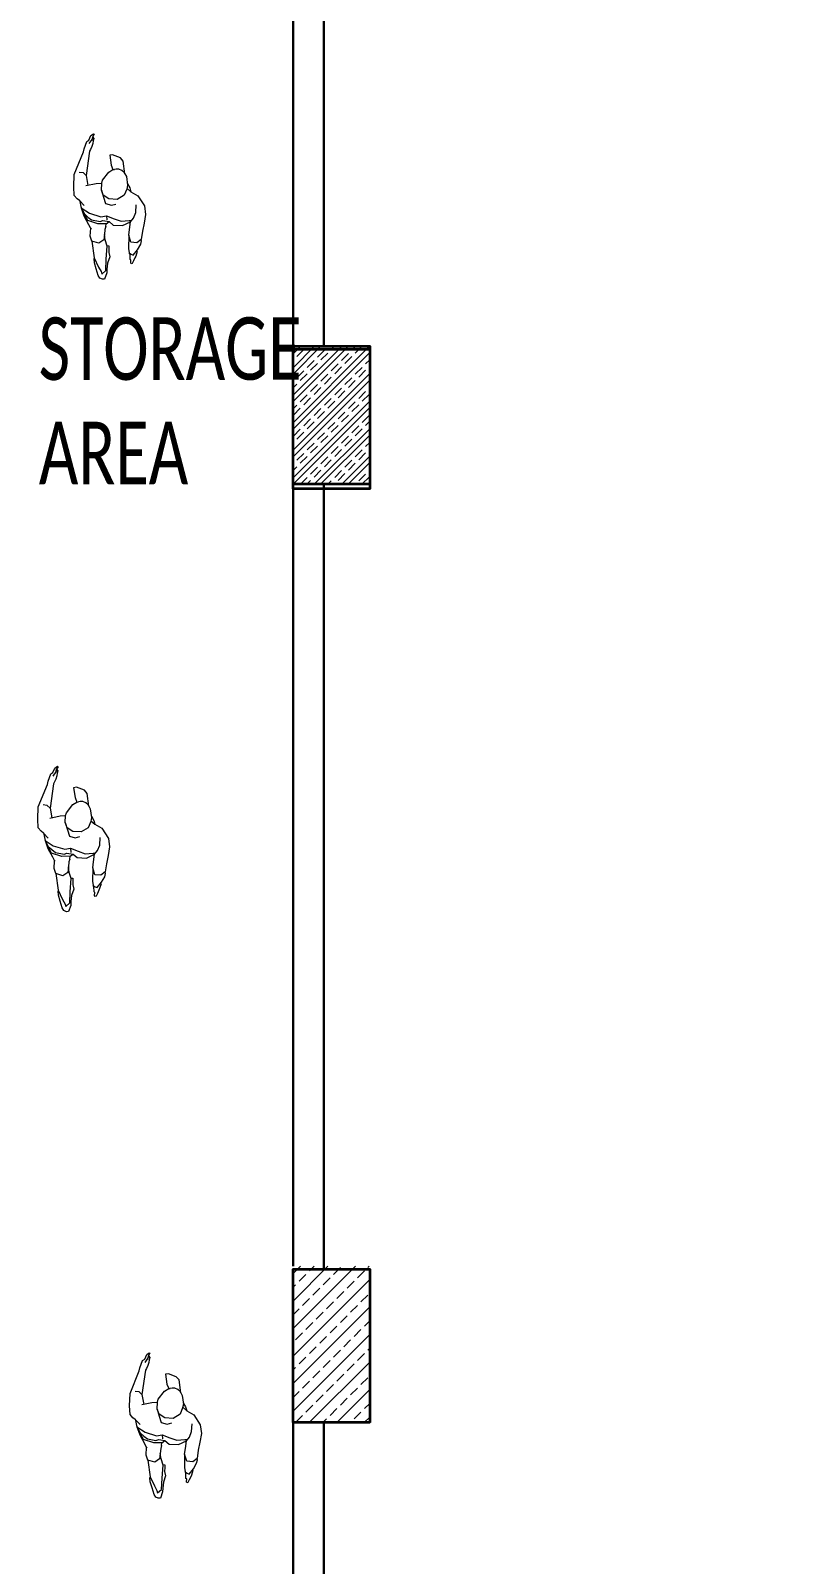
# Model space of a CAD drawing. Header units: millimetres. Extents: x -10496 to -5455, y -188 to 7293.
# Drawn here: x -9906 to -9403, y 2860 to 3860 of the extents above; entities that cross this region are included whole.
import ezdxf

# ---------------------------------------------------------------- set-up
doc = ezdxf.new("R2010")
doc.units = ezdxf.units.MM
for name, color, linetype, lineweight in [('00 KOLON TARARMA', 43, 'Continuous', 13), ('A-RCON-1', 8, 'Continuous', 5), ('GJC_duvar', 10, 'Continuous', 30), ('GJC_kolon', 87, 'Continuous', 35), ('GJC_ölçüler', 253, 'Continuous', 5)]:
    doc.layers.add(name, color=color, linetype=linetype, lineweight=lineweight)
doc.layers.add('GJC ALAN', color=2, linetype='Continuous')
doc.layers.add('GJC_yazı', color=11, linetype='Continuous')
doc.styles.add('Ölçü50', font='calibri.ttf', dxfattribs={"width": 0.7})

# ---------------------------------------------------------------- blocks, each defined once
blk = doc.blocks.new('rölöveteyit')
at = {"layer": '00 KOLON TARARMA'}
h = blk.add_hatch(dxfattribs=at)
h.set_pattern_fill('ANSI33', color=256, scale=2, angle=360, style=0)
h.set_pattern_definition([(45, (78636.961, -5924.581), (-8.980256, 8.980256), []), (45, (78645.941, -5924.581), (-8.980256, 8.980256), [6.35, -3.175])])
h.paths.add_polyline_path([(29417, -28675.7), (29367, -28675.7), (29367, -28777.7), (29417, -28777.7)])
at = {"layer": 'GJC_duvar'}
for points in [[(29367, -27674.5), (29367, -28075.7)], [(29387, -27685.7), (29387, -28075.7)], [(29367, -28165.7), (29367, -28675.7)], [(29387, -28168.7), (29387, -28365.5)], [(29387, -28365.5), (29387, -28675.7)], [(29367, -28777.7), (29367, -29285.7)], [(29387, -28777.7), (29387, -29273.7)]]:
    blk.add_lwpolyline(points, dxfattribs=at)
at = {"layer": 'GJC_kolon'}
for points in [[(29367.1, -28077.7), (29417.1, -28077.7), (29417.1, -28168.7), (29367.1, -28168.7), (29367.1, -28077.7)], [(29367.1, -28077.7), (29417.1, -28077.7), (29417.1, -28168.7), (29367.1, -28168.7), (29367.1, -28077.7)], [(29417, -28777.7), (29367, -28777.7), (29367, -28677.7), (29417, -28677.7), (29417, -28777.7)]]:
    blk.add_lwpolyline(points, dxfattribs=at)
blk = doc.blocks.new('ADSAFDF')
for p, q in [((21215.5, -21274.9), (21219.5, -21274.3)), ((21222.7, -21274.6), (21216.4, -21276.6)), ((21219.5, -21274.3), (21222.2, -21274.4)), ((21233.7, -21274.4), (21222.7, -21274.6)), ((21231.7, -21278.8), (21233.7, -21274.4)), ((21233.7, -21274.4), (21237.1, -21273.8)), ((21233.7, -21274.4), (21233.7, -21274.4)), ((21237.1, -21273.8), (21242.1, -21274.7)), ((21242.6, -21274.4), (21241.7, -21275.1)), ((21244.8, -21273.7), (21242.6, -21274.4)), ((21244.3, -21279.8), (21247.3, -21273.4)), ((21250.7, -21271.4), (21244.8, -21273.7)), ((21247.3, -21273.4), (21256.1, -21270.2)), ((21249.6, -21273.9), (21247.4, -21276)), ((21251.9, -21271.8), (21249.6, -21273.9)), ((21256.1, -21270.2), (21250.7, -21271.4)), ((21256.1, -21270.2), (21251.9, -21271.8)), ((21256.1, -21270.2), (21251.9, -21275.1)), ((21261.2, -21269.8), (21256.1, -21270.2)), ((21256.1, -21270.2), (21256.1, -21270.2)), ((21257.3, -21272.4), (21261, -21269.8)), ((21261, -21269.8), (21262.3, -21268.4)), ((21262.3, -21268.4), (21264.7, -21266.8)), ((21264.7, -21266.8), (21270.4, -21267.2)), ((21270.4, -21267.2), (21278.3, -21268.6)), ((21278.8, -21274.4), (21276.6, -21276.2)), ((21278.3, -21268.6), (21292.1, -21276.4)), ((21279.4, -21272), (21278.8, -21274.4)), ((21208.1, -21279.5), (21208.2, -21278.1)), ((21211.9, -21281.4), (21208.1, -21279.5)), ((21208.2, -21278.1), (21209.1, -21276.5)), ((21209.1, -21276.5), (21211, -21275.7)), ((21211, -21275.7), (21215.5, -21274.9)), ((21213.2, -21277.8), (21211.6, -21278.1)), ((21211.6, -21278.1), (21213.6, -21281)), ((21214.4, -21281.8), (21211.9, -21281.4)), ((21216.4, -21276.6), (21213.2, -21277.8)), ((21213.6, -21281), (21220.8, -21282.2)), ((21218.2, -21282.7), (21214.4, -21281.8)), ((21222.1, -21284.7), (21218.2, -21282.7)), ((21220.8, -21282.2), (21229.2, -21283.9)), ((21225, -21284.4), (21222.1, -21284.7)), ((21227.4, -21284.8), (21225, -21284.4)), ((21229.3, -21285.1), (21227.4, -21284.8)), ((21229.2, -21283.9), (21233.4, -21283.2)), ((21229.5, -21283.9), (21229.3, -21285.1)), ((21233.5, -21282.2), (21231.7, -21278.8)), ((21233.4, -21283.2), (21237, -21283.1)), ((21237, -21283.1), (21233.5, -21282.2)), ((21240.2, -21283.8), (21237, -21283.1)), ((21242, -21284.6), (21240.2, -21283.8)), ((21242, -21284.6), (21243.7, -21285.1)), ((21243.7, -21285.1), (21244.3, -21279.8)), ((21246.1, -21283.3), (21244.9, -21287.2)), ((21247.4, -21276), (21245.7, -21281.4)), ((21245.7, -21281.4), (21246.1, -21283.3)), ((21251.9, -21275.1), (21248.7, -21282.2)), ((21248.7, -21282.2), (21248.9, -21285.9)), ((21265.9, -21284.8), (21261.1, -21285.6)), ((21262.4, -21285.6), (21265.9, -21284.8)), ((21265.9, -21284.8), (21270.4, -21285.6)), ((21270.1, -21275.2), (21270.7, -21282)), ((21276.6, -21276.2), (21270.1, -21276.5)), ((21270.7, -21282), (21270.4, -21285.6)), ((21292, -21280.4), (21276.6, -21276.2)), ((21293.1, -21281.2), (21292, -21280.4)), ((21292.1, -21276.4), (21294.1, -21277.1)), ((21294.9, -21282.3), (21293.1, -21281.2)), ((21294.1, -21277.1), (21298.6, -21279.4)), ((21296.8, -21283.2), (21294.9, -21282.3)), ((21298.5, -21283.7), (21296.8, -21283.2)), ((21297, -21280.9), (21299.5, -21283)), ((21300, -21284.3), (21298.5, -21283.7)), ((21298.6, -21279.4), (21299.3, -21280.9)), ((21301, -21283.4), (21298.9, -21282.7)), ((21299.3, -21280.9), (21302, -21282.6)), ((21299.5, -21283), (21300.9, -21283.8)), ((21300.9, -21283.8), (21300, -21284.3)), ((21302.6, -21284.8), (21301, -21283.4)), ((21302, -21282.6), (21303, -21284.4)), ((21303, -21284.4), (21302.6, -21284.8)), ((21242.3, -21289.6), (21241.2, -21295.6)), ((21244.9, -21287.2), (21242.3, -21289.6)), ((21243.7, -21285.1), (21244.9, -21287.2)), ((21246.3, -21290.7), (21244.1, -21295)), ((21248.9, -21285.9), (21246.2, -21285.8)), ((21248.9, -21285.9), (21246.3, -21290.7)), ((21256.9, -21286.3), (21255.3, -21290)), ((21255.3, -21290), (21255.7, -21293.1)), ((21261.1, -21285.6), (21256.9, -21286.3)), ((21258.6, -21294.3), (21259.6, -21289)), ((21260.7, -21299.2), (21258.6, -21294.3)), ((21259.6, -21289), (21262.4, -21285.6)), ((21270.4, -21285.6), (21272.2, -21286.3)), ((21270.4, -21285.6), (21272.2, -21286.3)), ((21272.2, -21286.3), (21276.9, -21291.1)), ((21276.9, -21291.1), (21278.2, -21294)), ((21281.3, -21293.2), (21278.2, -21294)), ((21278.2, -21294), (21278.2, -21295)), ((21287.8, -21293.1), (21281.3, -21293.2)), ((21287.8, -21295), (21287.8, -21293.1)), ((21215.7, -21297.9), (21216.4, -21297.7)), ((21215.8, -21298.6), (21215.7, -21297.9)), ((21217.4, -21299.6), (21215.8, -21298.6)), ((21216.4, -21297.7), (21218.3, -21298.1)), ((21219.3, -21300.9), (21217.4, -21299.6)), ((21218.3, -21298.1), (21218.7, -21297.6)), ((21218.7, -21297.6), (21222.1, -21298)), ((21220.4, -21301.5), (21219.3, -21300.9)), ((21223.3, -21302.8), (21220.4, -21301.5)), ((21221.9, -21298.8), (21221.2, -21300)), ((21221.2, -21300), (21224.3, -21303.3)), ((21223, -21297.6), (21221.9, -21298.8)), ((21222.1, -21298), (21223, -21297.6)), ((21225.8, -21297.5), (21223, -21297.6)), ((21224.3, -21303.3), (21227.6, -21305.8)), ((21234.4, -21298.8), (21225.8, -21297.5)), ((21228.9, -21303.4), (21229.7, -21299.6)), ((21230.7, -21306.5), (21228.9, -21303.4)), ((21229.7, -21299.6), (21234.4, -21298.8)), ((21234.4, -21298.8), (21238.1, -21299.8)), ((21238.1, -21299.8), (21243, -21301.1)), ((21241.2, -21295.6), (21243, -21301.1)), ((21243, -21301.1), (21245.1, -21303.3)), ((21243.9, -21300.2), (21243.7, -21301.5)), ((21244.1, -21295), (21243.9, -21300.2)), ((21245.1, -21303.3), (21248.5, -21305.2)), ((21262.4, -21303.8), (21259.2, -21308)), ((21264.5, -21301.3), (21260.7, -21299.2)), ((21265, -21301.5), (21262.4, -21303.8)), ((21265, -21303.4), (21262.4, -21303.8)), ((21267, -21302.2), (21264.5, -21301.3)), ((21267.8, -21302.2), (21265, -21303.4)), ((21272.7, -21302.1), (21267, -21302.2)), ((21274.5, -21301.4), (21272.7, -21302.1)), ((21274.5, -21301.4), (21275.4, -21301.1)), ((21274.5, -21301.4), (21282.9, -21301.4)), ((21275.4, -21301.1), (21276.9, -21299.7)), ((21276.9, -21299.7), (21278, -21297.9)), ((21278, -21297.9), (21278.3, -21296.2)), ((21278.3, -21296.2), (21278.2, -21295)), ((21282.9, -21301.4), (21285.2, -21299.8)), ((21285.2, -21299.8), (21287.8, -21295)), ((21227.6, -21305.8), (21229.7, -21306.6)), ((21229.7, -21306.6), (21230.7, -21306.5)), ((21235.9, -21307.9), (21230.7, -21306.5)), ((21241, -21309.7), (21235.9, -21307.9)), ((21246.5, -21311.4), (21241, -21309.7)), ((21252.1, -21311.3), (21246.5, -21311.4)), ((21248.5, -21305.2), (21253.4, -21306.1)), ((21259.2, -21308), (21252.1, -21311.3))]:
    blk.add_line(p, q)

msp = doc.modelspace()

# ---------------------------------------------------------------- hatches: boundary and pattern name
at = {"layer": '00 KOLON TARARMA'}
h = msp.add_hatch(dxfattribs=at)
h.set_pattern_fill('ANSI33', color=256, scale=2, angle=360, style=0)
h.set_pattern_definition([(45, (39275.049, 23895.473), (-8.980256, 8.980256), []), (45, (39284.03, 23895.473), (-8.980256, 8.980256), [6.35, -3.175])])
h.paths.add_polyline_path([(-9734.9, 3564.3), (-9684.9, 3564.3), (-9684.9, 3654.3), (-9734.9, 3654.3)])
h = msp.add_hatch(dxfattribs=at)
h.set_pattern_fill('ANSI33', color=256, scale=2, angle=360, style=0)
h.set_pattern_definition([(45, (39275.049, 23855.393), (-8.980256, 8.980256), []), (45, (39284.03, 23855.393), (-8.980256, 8.980256), [6.35, -3.175])])
h.paths.add_polyline_path([(-9734.9, 3564.3), (-9684.9, 3564.3), (-9684.9, 3654.3), (-9734.9, 3654.3)])

# ---------------------------------------------------------------- linework, layer by layer
at = {"layer": 'GJC_duvar'}
for points in [[(-9734.9, 4055.5), (-9734.9, 3654.3)], [(-9734.9, 3564.3), (-9734.9, 3054.3)], [(-9714.9, 3564.3), (-9714.9, 3384.4)], [(-9714.9, 3364.4), (-9714.9, 3054.3)], [(-9734.9, 2964.4), (-9734.9, 2444.3)], [(-9714.9, 2952.3), (-9714.9, 2444.3)]]:
    msp.add_lwpolyline(points, dxfattribs=at)
at = {"layer": 'GJC_kolon'}
msp.add_lwpolyline([(-9734.9, 3654.3), (-9684.9, 3654.3), (-9684.9, 3564.3), (-9734.9, 3564.3), (-9734.9, 3654.3)], dxfattribs=at)

# ---------------------------------------------------------------- next in the draw order: block references
at = {"layer": 'GJC_ölçüler'}
msp.add_blockref('rölöveteyit', (-39101.9, 31730), dxfattribs=at)

# ---------------------------------------------------------------- next in the draw order: linework, layer by layer
at = {"layer": 'GJC ALAN', "color": 40, "lineweight": 30, "true_color": 0xf8d731}
msp.add_lwpolyline([(-8753.9, 4954.4), (-9673.9, 4954.4), (-9673.9, 4888.3), (-9673.9, 4044.3), (-9714.9, 4044.3), (-9714.9, 3654.3), (-9684.9, 3654.3), (-9684.9, 3561.3), (-9714.9, 3561.3), (-9714.9, 3052.3), (-9684.9, 3052.3), (-9684.9, 2952.3), (-9714.9, 2952.3), (-9714.9, 2456.3), (-9682.4, 2456.3), (-9682.4, 2374.3), (-8764.9, 2374.3)], dxfattribs=at)

# ---------------------------------------------------------------- next in the draw order: block references
at = {"layer": 'A-RCON-1', "rotation": 97.35114544092218}
for p in [(-28248.8, -20058.4), (-28272.3, -20470.9), (-28212.4, -20853.4)]:
    msp.add_blockref('ADSAFDF', p, dxfattribs=at)

# ---------------------------------------------------------------- next in the draw order: texts
at = {"layer": 'GJC_yazı', "lineweight": 0, "insert": (-9900.8, 3673.1), "char_height": 40.825, "attachment_point": 1, "rotation": 0.0406, "style": 'Ölçü50'}
msp.add_mtext_dynamic_manual_height_columns('{\\fCalibri Light|b0|i0|c162|p34;STORAGE \\PAREA}', width=391.124, gutter_width=0.315, heights=[178.6], dxfattribs=at)

doc.saveas('drawing.dxf')
